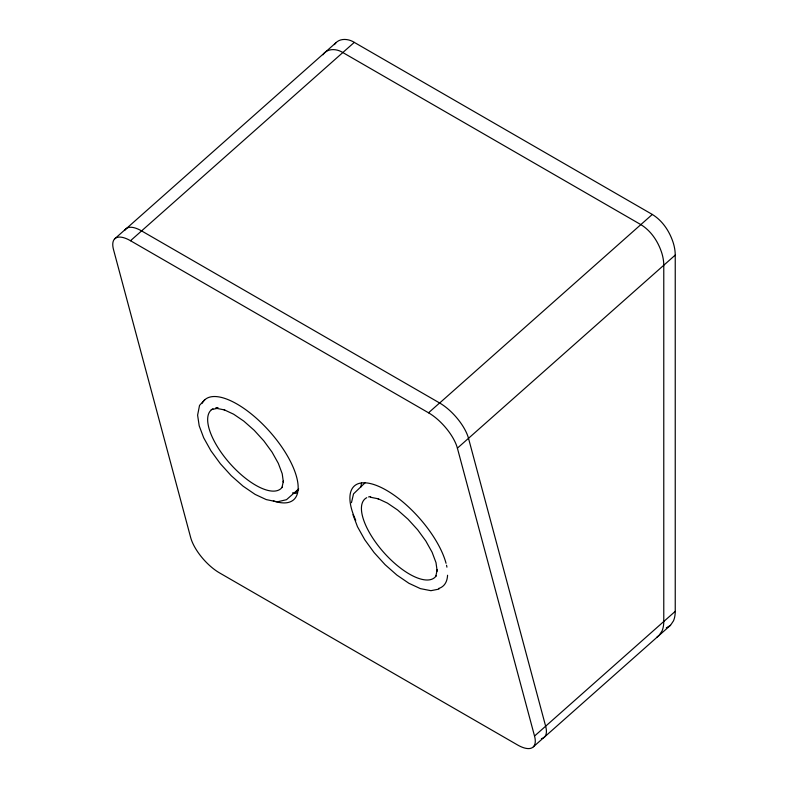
<?xml version="1.0" encoding="UTF-8"?>
<svg xmlns="http://www.w3.org/2000/svg" width="788" height="788" viewBox="0 0 788 788"><rect width="100%" height="100%" fill="white"/><g stroke="black" fill="none" stroke-linecap="round" stroke-linejoin="round"><path stroke-width="1.18" d="M282.015 487.467L283.424 480.887L283.375 482.207L282.222 473.755L278.322 463.354L272.057 452.135L263.872 440.925L254.209 430.297L243.817 421.127L233.652 414.212L224.009 409.721L224.757 409.967L216.572 408.342M351.448 502.714L353.536 493.859L365.356 482.522M435.794 576.353L437.202 569.773L437.153 571.093L436 562.632L432.1 552.23L425.835 541.021L417.66 529.812L407.997 519.184L397.605 510.003L387.43 503.099L377.787 498.597L378.536 498.853L370.35 497.228M322.972 54.786C327.247 47.97 336.781 48.6 342.819 52.54L640.851 224.61C651.38 231.061 658.463 242.103 662.028 253.756A34.593 19.976 60 0 1 663.772 265.251L663.772 621.515A34.593 19.976 60 0 1 662.028 631.001L659.034 635.463L657.054 637.019M334.427 44.62C338.712 37.804 348.247 38.435 354.285 42.375L652.306 214.444C662.836 220.896 669.928 231.938 673.494 243.591A34.593 19.976 60 0 1 675.237 255.085L675.237 611.35A34.593 19.976 60 0 1 673.494 620.836L670.499 625.298L544.528 736.997M204.87 399.634L199.531 405.406L197.611 415.148L199.197 425.815L203.688 437.803L210.987 450.874L220.364 463.738L231.308 475.785L243.088 486.186L255.145 494.411L266.255 499.592L276.696 501.769M114.644 238.892L125.716 229.072M125.775 229.101L336.102 42.601M675.237 611.35L534.53 736.041A32.416 13.238 48.4 0 1 517.539 744.946L219.517 572.886A32.416 13.238 48.4 0 1 190.657 537.505L113.521 249.638A32.416 13.238 48.4 0 1 130.512 240.724L354.285 42.375M298.691 488.934L286.497 499.7L277.603 501.769M294.377 493.436L298.061 490.166M130.512 240.724L428.534 412.794L439.606 402.973M124.691 230.52A32.416 13.238 48.4 0 1 141.584 230.904L439.665 403.003L652.306 214.444M534.53 736.041L457.395 448.165L675.237 255.085M533.407 746.788L544.478 736.967M670.499 625.298L666.264 627.918M211.253 409.622L217.478 408.342M438.936 589.109L430.928 590.685L420.398 588.626L408.923 583.297L396.866 575.063L385.086 564.671L374.142 552.624L364.765 539.75L357.466 526.689L352.975 514.702M428.534 412.794A32.416 13.238 48.4 0 1 457.395 448.165M361.022 486.915A66.872 27.294 48.4 0 1 361.564 483.014M202.221 403.21A66.872 27.294 48.4 0 1 279.346 443.546A66.872 27.294 48.4 0 1 273.347 500.873M439.665 403.003A32.416 13.238 48.4 0 1 468.525 438.384L545.66 726.26A32.416 13.238 48.4 0 1 541.395 738.642M447.564 575.24A66.872 27.294 48.4 0 1 438.522 588.518M355.743 520.326A66.872 27.294 48.4 0 1 380.949 487.378A66.872 27.294 48.4 0 1 446.038 563.282M446.53 565.252A66.872 27.294 48.4 0 1 446.924 567.163M297.509 492.943A66.872 27.294 48.4 0 1 292.515 492.933M282.449 486.876A52.54 21.453 48.4 0 1 230.145 463.738A52.54 21.453 48.4 0 1 212.977 408.805M215.804 407.82A52.54 21.453 48.4 0 1 217.981 407.554M436.227 575.752A52.54 21.453 48.4 0 1 383.923 552.624A52.54 21.453 48.4 0 1 366.755 497.681M368.577 496.952A52.54 21.453 48.4 0 1 370.646 496.529"/></g></svg>
